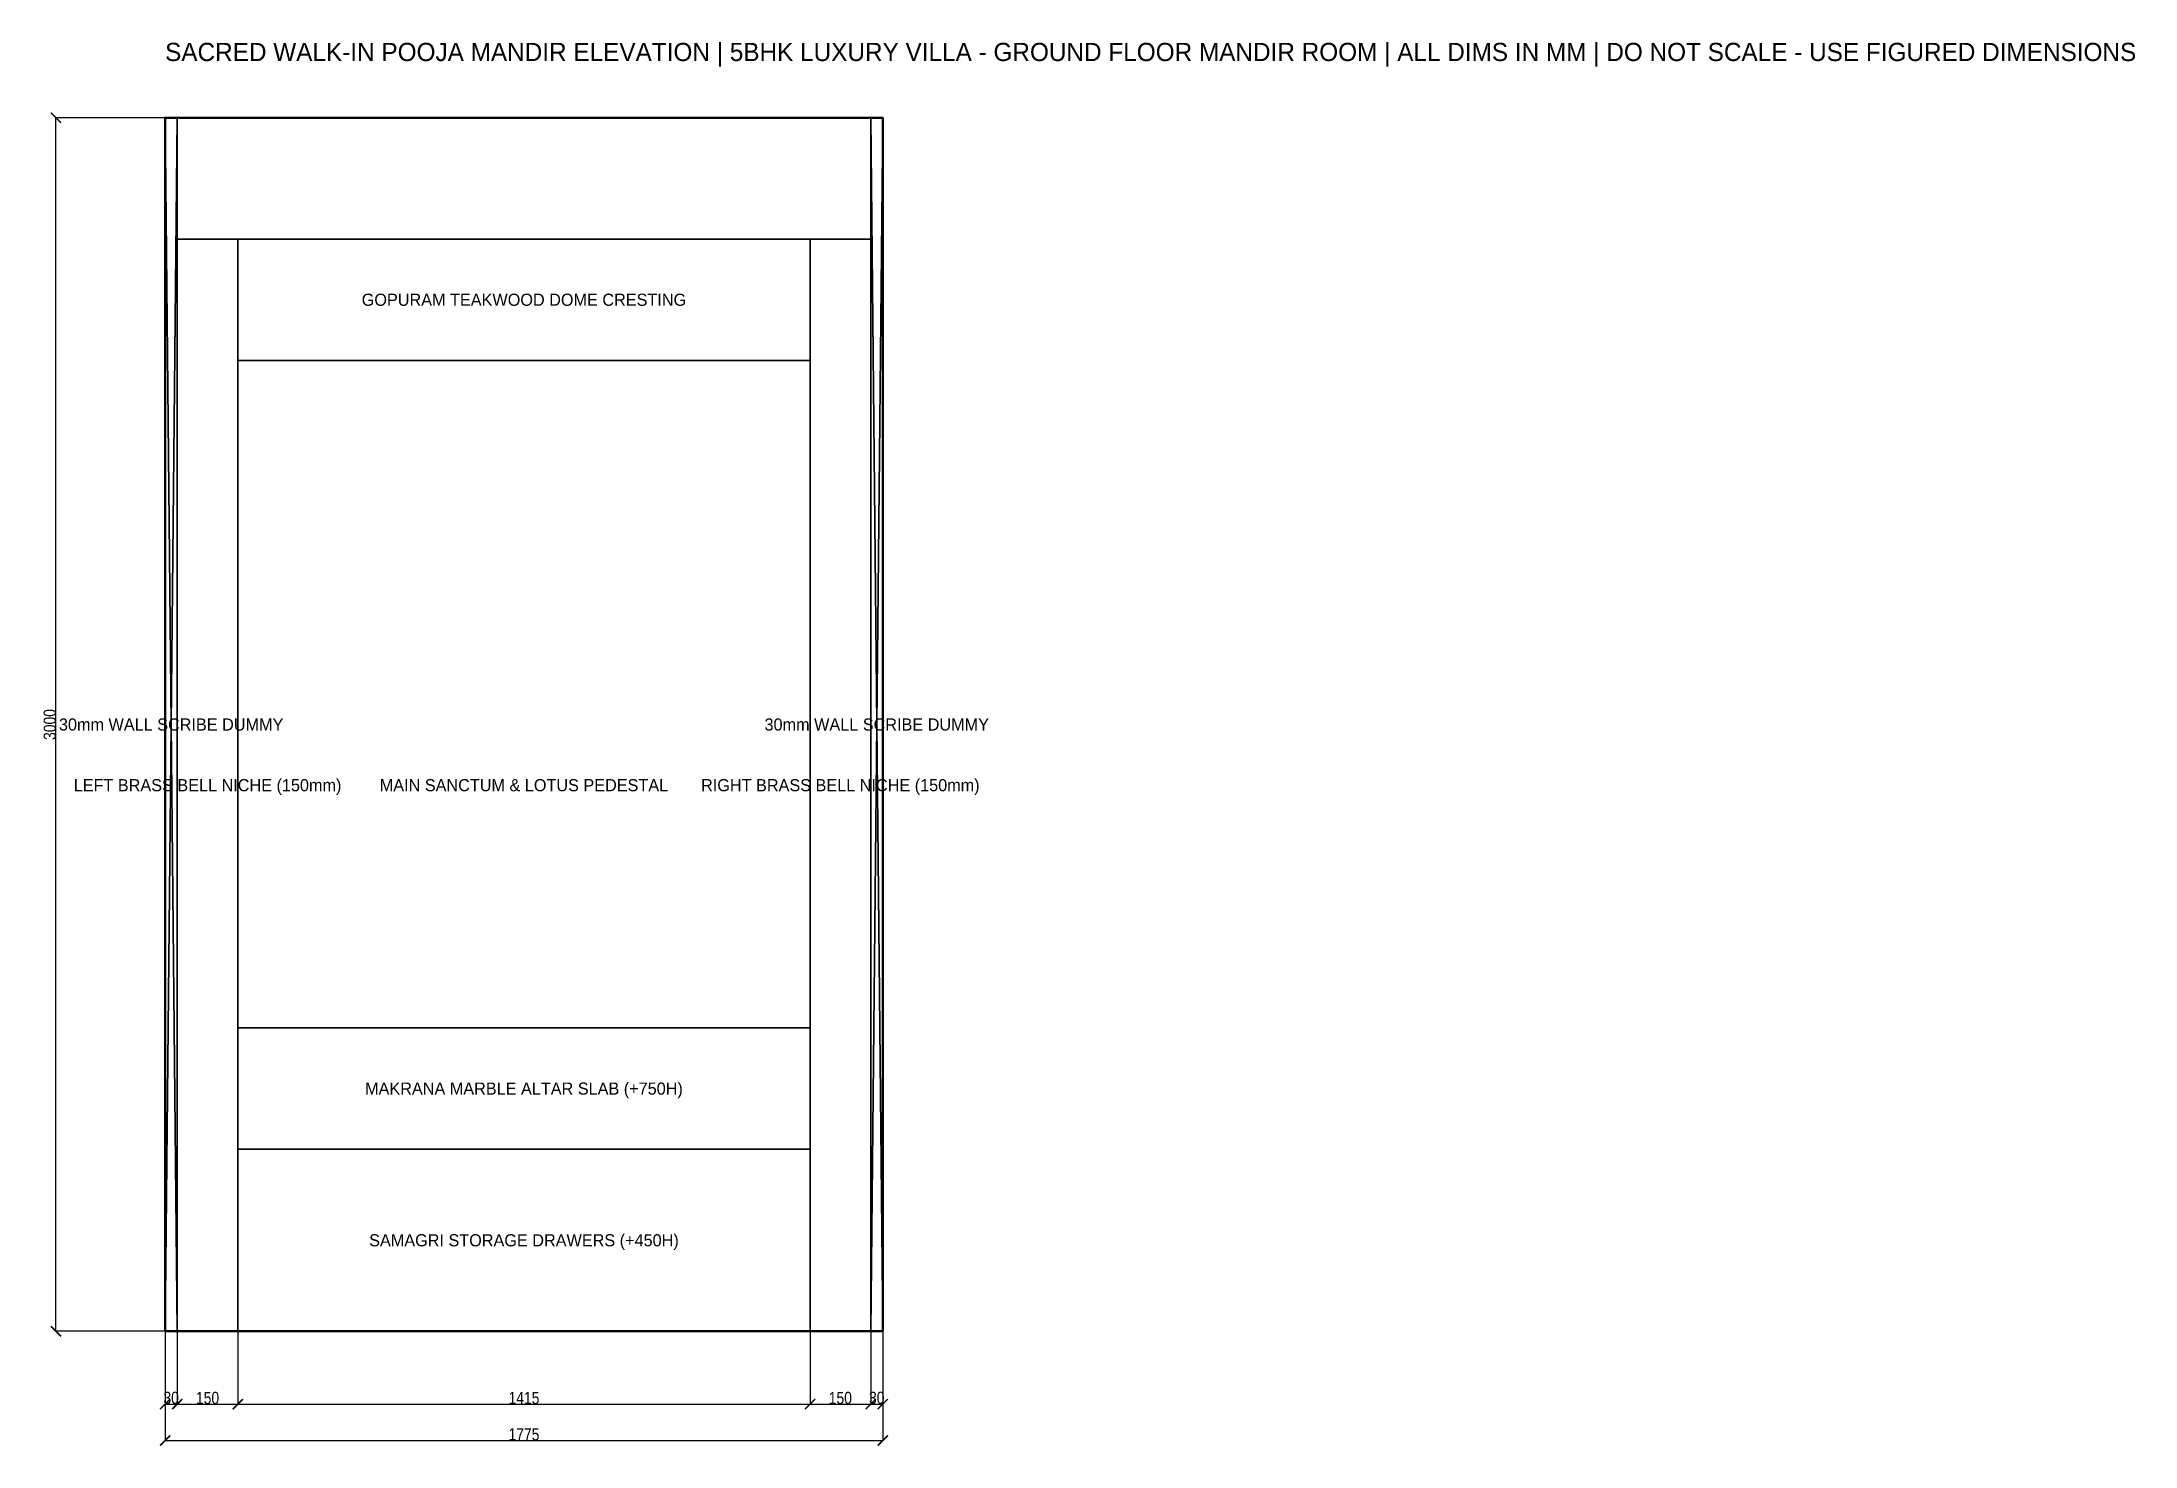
# Model space of a CAD drawing. Header units: millimetres. Extents: x -305 to 4872, y -284 to 3187.
import ezdxf
from ezdxf.enums import TextEntityAlignment as Align

# ---------------------------------------------------------------- set-up
doc = ezdxf.new("R2010")
doc.units = ezdxf.units.MM
for name, color, linetype, lineweight in [('A-DIMS', 1, 'Continuous', 18), ('A-TEXT', 7, 'Continuous', 18), ('A-WALL', 8, 'Continuous', 50), ('I-CARCASS', 7, 'Continuous', 35), ('I-FILLER', 2, 'Continuous', 35), ('I-SHUTTER', 3, 'Continuous', 25)]:
    doc.layers.add(name, color=color, linetype=linetype, lineweight=lineweight)
doc.styles.add('OpenSansCondensed-Light', font='OpenSansCondensed-Light.ttf')
doc.dimstyles.new('EZDXF', dxfattribs={"dimtxt": 0.25, "dimasz": 0.175, "dimexe": 0.375, "dimexo": 0.125, "dimgap": 0.1, "dimtad": 1, "dimlfac": 100, "dimzin": 12, "dimdsep": 46, "dimtxsty": 'OpenSansCondensed-Light', "dimblk": 'ARCHTICK', "dimcen": 2.5, "dimazin": 3, "dimtfac": 0.5, "dimtmove": 2, "dimatfit": 3})

# ---------------------------------------------------------------- blocks, each defined once
blk = doc.blocks.new('_ARCHTICK')
at = {"color": 0, "linetype": 'BYBLOCK', "const_width": 0.15}
blk.add_lwpolyline([(-0.5, -0.5), (0.5, 0.5)], dxfattribs=at)

msp = doc.modelspace()

# ---------------------------------------------------------------- linework, layer by layer
at = {"layer": 'A-WALL'}
msp.add_lwpolyline([(0, 0), (1775, 0), (1775, 3000), (0, 3000)], close=True, dxfattribs=at)
at = {"layer": 'I-CARCASS'}
for points in [[(30, 0), (180, 0), (180, 2700), (30, 2700)], [(180, 0), (1595, 0), (1595, 2700), (180, 2700)], [(180, 2400), (1595, 2400), (1595, 2700), (180, 2700)], [(1595, 0), (1745, 0), (1745, 2700), (1595, 2700)], [(180, 450), (1595, 450), (1595, 750), (180, 750)]]:
    msp.add_lwpolyline(points, close=True, dxfattribs=at)
at = {"layer": 'I-FILLER'}
for p, q in [((0, 0), (30, 3000)), ((0, 3000), (30, 0)), ((1745, 0), (1775, 3000)), ((1745, 3000), (1775, 0))]:
    msp.add_line(p, q, dxfattribs=at)
for points in [[(0, 0), (30, 0), (30, 3000), (0, 3000)], [(1745, 0), (1775, 0), (1775, 3000), (1745, 3000)]]:
    msp.add_lwpolyline(points, close=True, dxfattribs=at)
at = {"layer": 'I-SHUTTER'}
msp.add_lwpolyline([(180, 0), (1595, 0), (1595, 450), (180, 450)], close=True, dxfattribs=at)

# ---------------------------------------------------------------- texts
at = {"layer": 'A-TEXT'}
msp.add_text('SACRED WALK-IN POOJA MANDIR ELEVATION | 5BHK LUXURY VILLA - GROUND FLOOR MANDIR ROOM | ALL DIMS IN MM | DO NOT SCALE - USE FIGURED DIMENSIONS', height=45, dxfattribs=at).set_placement((0, 3140))
at = {"layer": 'I-CARCASS'}
for s, p in [('GOPURAM TEAKWOOD DOME CRESTING', (887.5, 2550)), ('LEFT BRASS BELL NICHE (150mm)', (105, 1350)), ('MAIN SANCTUM & LOTUS PEDESTAL', (887.5, 1350)), ('RIGHT BRASS BELL NICHE (150mm)', (1670, 1350)), ('MAKRANA MARBLE ALTAR SLAB (+750H)', (887.5, 600))]:
    msp.add_text(s, height=30, dxfattribs=at).set_placement(p, align=Align.MIDDLE_CENTER)
at = {"layer": 'I-FILLER'}
for p in [(15, 1500), (1760, 1500)]:
    msp.add_text('30mm WALL SCRIBE DUMMY', height=30, dxfattribs=at).set_placement(p, align=Align.MIDDLE_CENTER)
at = {"layer": 'I-SHUTTER'}
msp.add_text('SAMAGRI STORAGE DRAWERS (+450H)', height=30, dxfattribs=at).set_placement((887.5, 225), align=Align.MIDDLE_CENTER)

# ---------------------------------------------------------------- dimensions: what is measured, and where the dimension line sits
at = {"layer": 'A-DIMS'}
msp.add_linear_dim(base=(-270, 0), p1=(0, 0), p2=(0, 3000), angle=90, dimstyle='EZDXF', override={"dimtxt": 30, "dimasz": 25, "dimtad": 1, "dimdec": 0, "dimlfac": 1}, dxfattribs=at).render()
for base, p1, p2 in [((0, -270), (0, 0), (1775, 0)), ((0, -180), (0, 0), (30, 0)), ((30, -180), (30, 0), (180, 0)), ((180, -180), (180, 0), (1595, 0)), ((1595, -180), (1595, 0), (1745, 0)), ((1745, -180), (1745, 0), (1775, 0))]:
    msp.add_linear_dim(base=base, p1=p1, p2=p2, dimstyle='EZDXF', override={"dimtxt": 30, "dimasz": 25, "dimtad": 1, "dimdec": 0, "dimlfac": 1}, dxfattribs=at).render()

doc.saveas('drawing.dxf')
